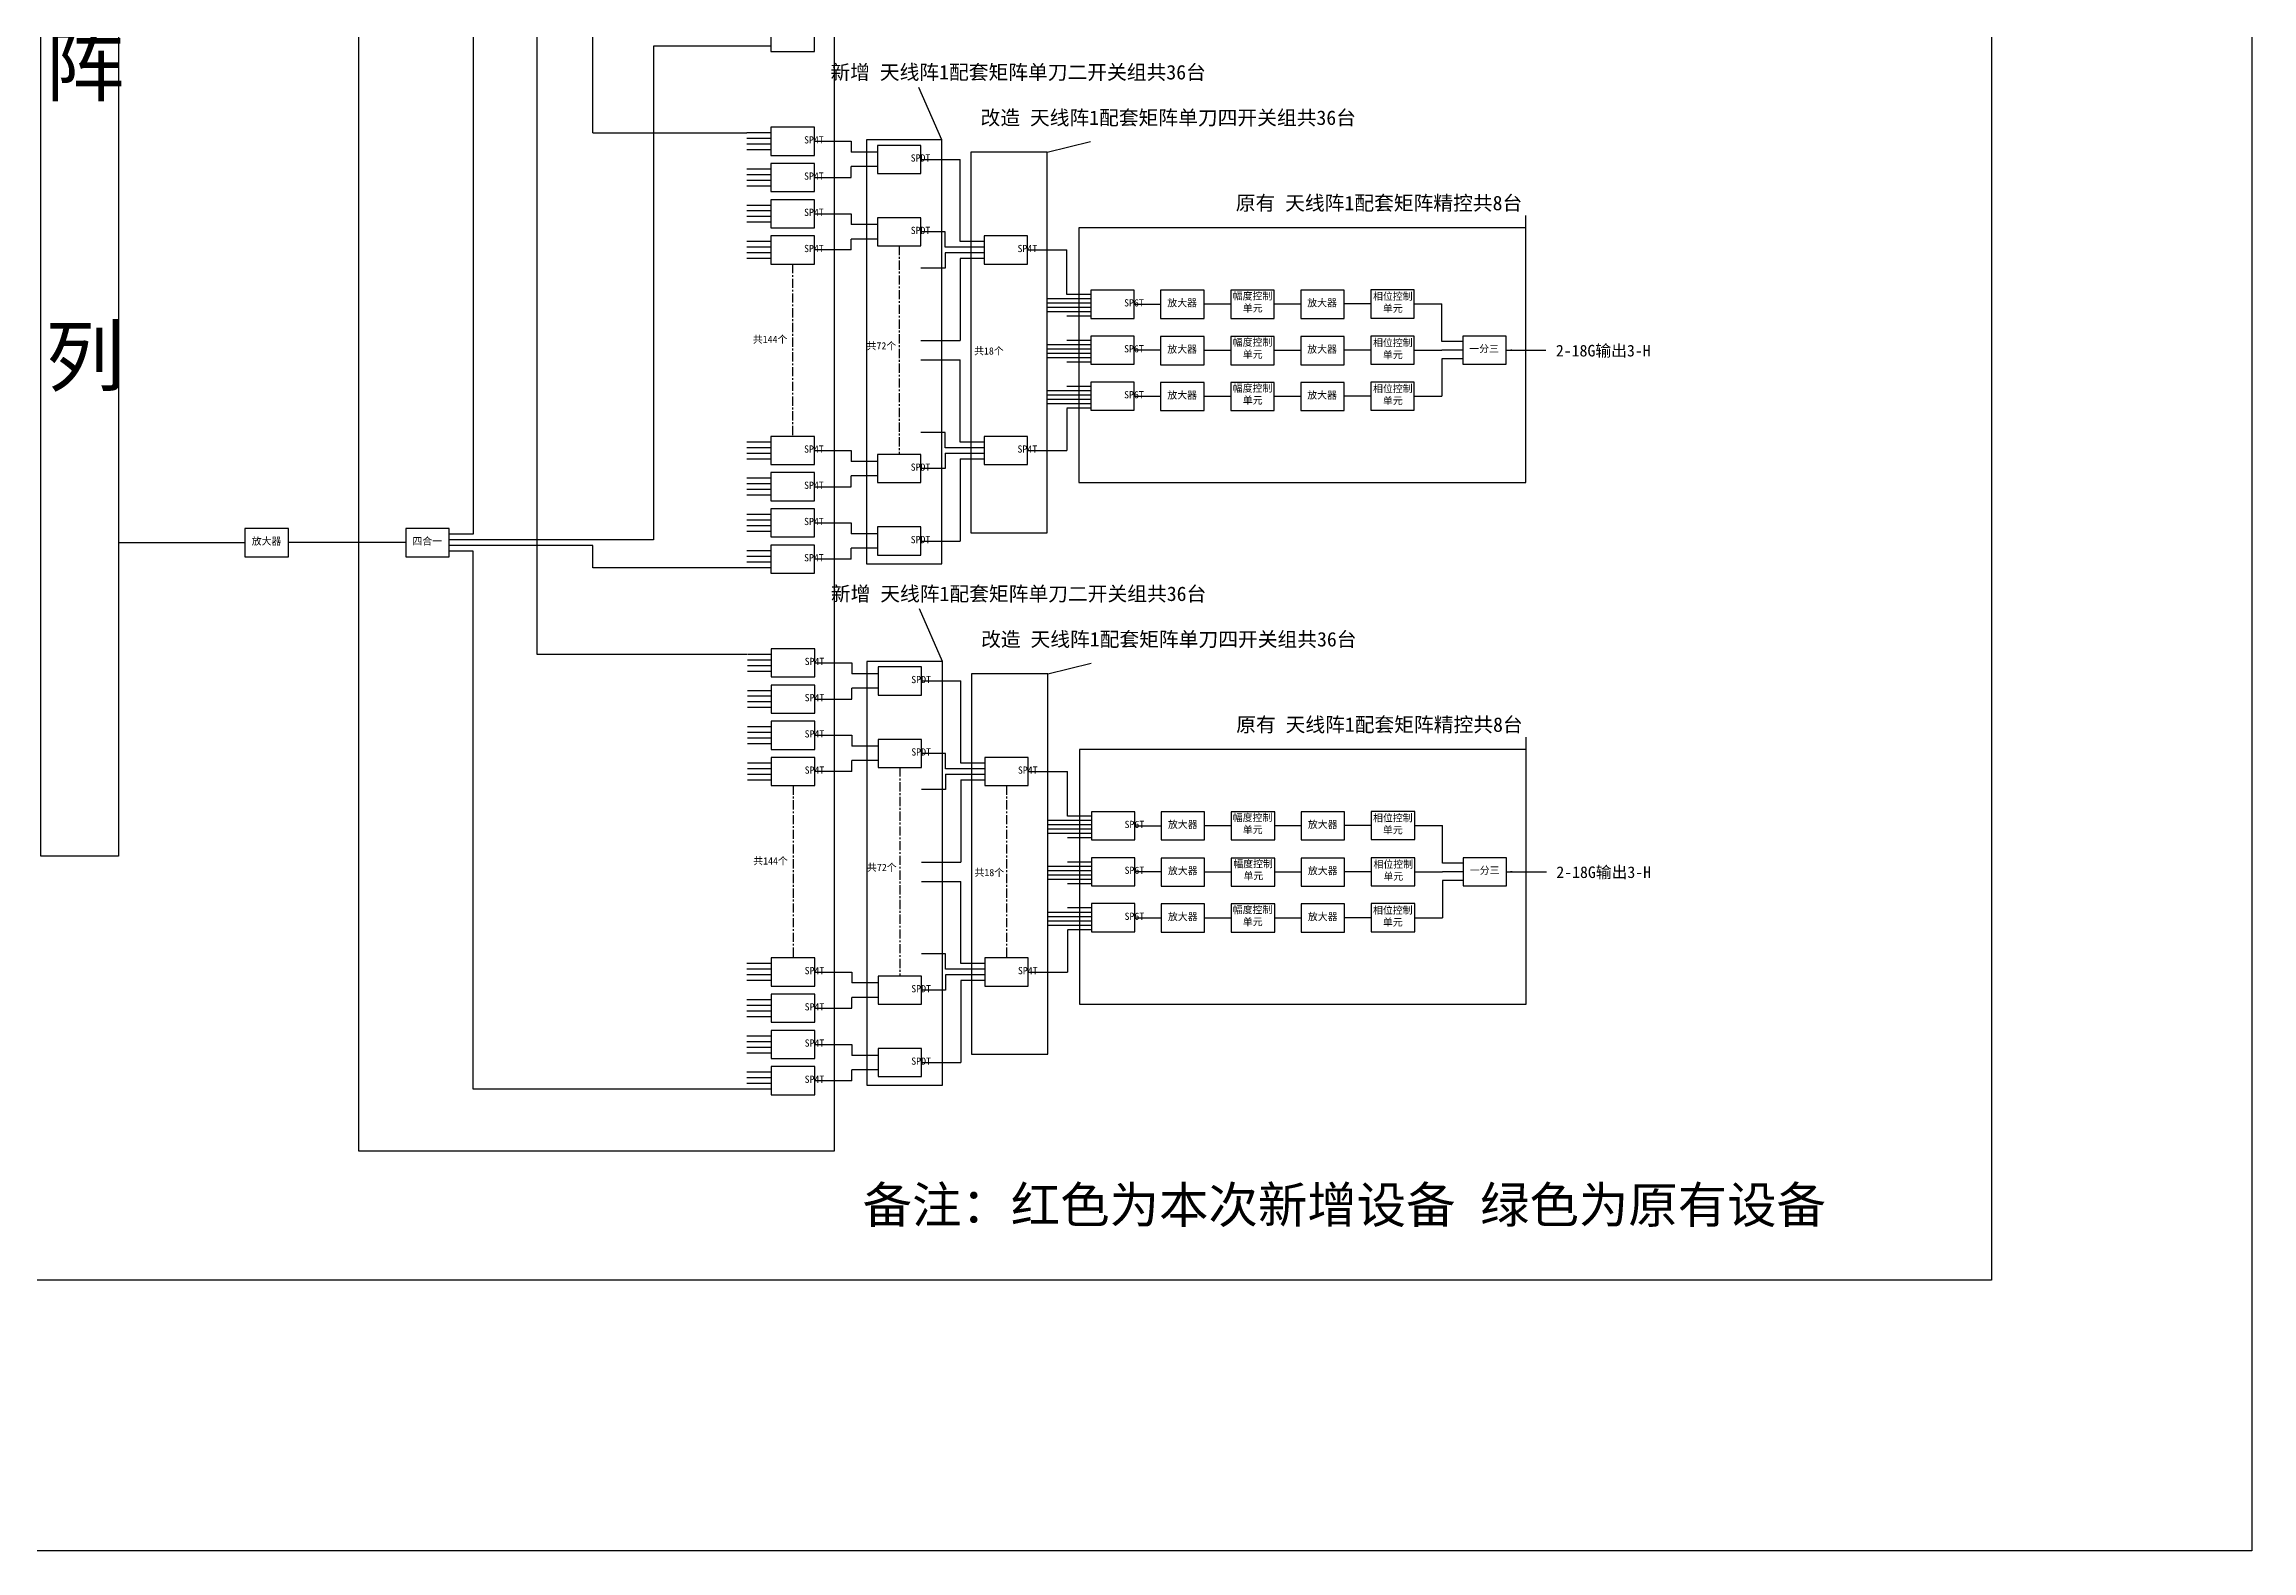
# Model space of a CAD drawing. Header units: millimetres. Extents: x 19126 to 29773, y -13344 to -11046.
# Drawn here: x 24059 to 25583, y -13344 to -12304 of the extents above; entities that cross this region are included whole.
import ezdxf
from ezdxf import colors
from ezdxf.entities.mleader import LeaderData, LeaderLine
from ezdxf.math import Vec2, Vec3

# ---------------------------------------------------------------- set-up
doc = ezdxf.new("R2010")
doc.units = ezdxf.units.MM
doc.linetypes.add('CENTER', pattern=[10.16, 6.35, -1.27, 1.27, -1.27])
for name, color, linetype in [('217-320连线', 2, 'Continuous'), ('中心线', 211, 'CENTER'), ('图层1', 7, 'Continuous'), ('尺寸线', 6, 'Continuous'), ('框线分割', 6, 'Continuous'), ('连线', 7, 'Continuous')]:
    doc.layers.add(name, color=color, linetype=linetype)
doc.styles.get("Standard").update_dxf_attribs({"font": ''})
doc.styles.get('Standard').set_extended_font_data('SimSun')

msp = doc.modelspace()

# ---------------------------------------------------------------- linework, layer by layer
at = {"color": 0}
for p, q in [((24437.9, -12364.8), (24437.9, -11677.7)), ((24681, -12433.1), (24664.4, -12433.1)), ((24681, -12443.7), (24681, -12433.1)), ((24616.2, -12445.6), (24590.8, -12445.6)), ((24681, -12447.5), (24681, -12458.1)), ((24681, -12458.1), (24664.4, -12458.1)), ((24681, -12571.5), (24664.4, -12571.5)), ((24681, -12582.1), (24681, -12571.5)), ((24681, -12585.9), (24681, -12596.5)), ((24681, -12596.5), (24664.4, -12596.5)), ((24616.2, -12659), (24590.8, -12659)), ((24681.4, -12793.1), (24664.8, -12793.1)), ((24681.4, -12803.7), (24681.4, -12793.1)), ((24616.6, -12805.6), (24591.1, -12805.6)), ((24681.4, -12807.5), (24681.4, -12818.1)), ((24681.4, -12818.1), (24664.8, -12818.1)), ((24681.4, -12931.5), (24664.8, -12931.5)), ((24681.4, -12942.1), (24681.4, -12931.5)), ((24681.4, -12945.9), (24681.4, -12956.5)), ((24681.4, -12956.5), (24664.8, -12956.5)), ((24616.6, -13019), (24591.1, -13019))]:
    msp.add_line(p, q, dxfattribs=at)
for p, q in [((24878.2, -12483.1), (24859.8, -12483.1)), ((24926.5, -12483.1), (24908.2, -12483.1)), ((24974.9, -12482.8), (24956.5, -12482.8)), ((25004.9, -12482.8), (25023.9, -12482.8)), ((24878.2, -12515.1), (24859.8, -12515.1)), ((24926.5, -12515.1), (24908.2, -12515.1)), ((24974.9, -12514.8), (24956.5, -12514.8)), ((24878.2, -12546.8), (24859.8, -12546.8)), ((24926.5, -12546.8), (24908.2, -12546.8)), ((24974.9, -12546.5), (24956.5, -12546.5)), ((24878.6, -12843.1), (24860.2, -12843.1)), ((24926.8, -12843.1), (24908.6, -12843.1)), ((24975.2, -12842.8), (24956.8, -12842.8)), ((25005.2, -12842.8), (25024.3, -12842.8)), ((24878.6, -12875.1), (24860.2, -12875.1)), ((24926.8, -12875.1), (24908.6, -12875.1)), ((24975.2, -12874.8), (24956.8, -12874.8)), ((24975.2, -12906.5), (24956.8, -12906.5)), ((24878.6, -12906.8), (24860.2, -12906.8)), ((24926.8, -12906.8), (24908.6, -12906.8))]:
    msp.add_line(p, q)
msp.add_lwpolyline([(22401.4, -11046.3), (25583, -11046.3), (25583, -13343.5), (22401.4, -13343.5)], close=True)
msp.add_lwpolyline([(24056.9, -11644.4), (24110.6, -11644.4), (24110.6, -12864.1), (24056.9, -12864.1)], close=True, dxfattribs=at)
at = {"layer": '217-320连线', "color": 35}
for p, q in [((24355.3, -11944.9), (24355.3, -12641.7)), ((24544.3, -12304.9), (24479.7, -12304.9)), ((24479.7, -12304.9), (24479.7, -12645.6)), ((24355.3, -12641.7), (24338.8, -12641.7)), ((24479.7, -12645.6), (24338.8, -12645.6)), ((24479.7, -12645.6), (24338.8, -12645.6)), ((24110.6, -12647.6), (24197.8, -12647.6)), ((24308.8, -12647.6), (24227.8, -12647.6)), ((24355.3, -12649.5), (24338.8, -12649.5)), ((24437.9, -12649.5), (24338.8, -12649.5)), ((24355.3, -12653.4), (24338.8, -12653.4)), ((24355.3, -13024.9), (24355.3, -12653.4)), ((24437.9, -12664.9), (24437.9, -12649.5)), ((24544.3, -12664.9), (24437.9, -12664.9)), ((24544.6, -13024.9), (24355.3, -13024.9))]:
    msp.add_line(p, q, dxfattribs=at)
at = {"layer": '217-320连线', "color": 1}
msp.add_lwpolyline([(22789.8, -11308.6), (25403.4, -11308.6), (25403.4, -13156.6), (22789.8, -13156.6)], close=True, dxfattribs=at)
at = {"layer": '中心线'}
for p, q in [((24649.4, -12442.8), (24649.4, -12586.8)), ((24575.8, -12455.3), (24575.8, -12574.3)), ((24649.8, -12802.8), (24649.8, -12946.8)), ((24576.1, -12815.3), (24576.1, -12934.3)), ((24723.4, -12815.3), (24723.4, -12934.3))]:
    msp.add_line(p, q, dxfattribs=at)
at = {"layer": '图层1'}
for p, q in [((24560.8, -12304.9), (24544.3, -12304.9)), ((24560.8, -12364.8), (24544.3, -12364.8)), ((24560.8, -12368.7), (24544.3, -12368.7)), ((24560.8, -12372.6), (24544.3, -12372.6)), ((24560.8, -12376.5), (24544.3, -12376.5)), ((24634.4, -12378.1), (24616.2, -12378.1)), ((24634.4, -12388.1), (24616.2, -12388.1)), ((24560.8, -12389.8), (24544.3, -12389.8)), ((24560.8, -12393.7), (24544.3, -12393.7)), ((24560.8, -12397.6), (24544.3, -12397.6)), ((24560.8, -12401.5), (24544.3, -12401.5)), ((24560.8, -12414.8), (24544.3, -12414.8)), ((24560.8, -12418.7), (24544.3, -12418.7)), ((24560.8, -12422.6), (24544.3, -12422.6)), ((24560.8, -12426.5), (24544.3, -12426.5)), ((24634.4, -12428.1), (24616.2, -12428.1)), ((24560.8, -12439.8), (24544.3, -12439.8)), ((24560.8, -12443.7), (24544.3, -12443.7)), ((24560.8, -12447.6), (24544.3, -12447.6)), ((24634.4, -12438.1), (24616.2, -12438.1)), ((24708, -12443.7), (24681, -12443.7)), ((24708, -12447.6), (24681, -12447.6)), ((24708, -12439.8), (24691.5, -12439.8)), ((24560.8, -12451.5), (24544.3, -12451.5)), ((24708, -12451.5), (24691.5, -12451.5)), ((24781.6, -12479.4), (24751.6, -12479.4)), ((24781.6, -12476.4), (24765.1, -12476.4)), ((24781.6, -12482.4), (24751.6, -12482.4)), ((24781.6, -12485.4), (24751.6, -12485.4)), ((24781.6, -12488.4), (24751.6, -12488.4)), ((24781.6, -12491.4), (24765.1, -12491.4)), ((24781.6, -12508.1), (24765.1, -12508.1)), ((25038.3, -12508.8), (25023.9, -12508.8)), ((24781.6, -12511.1), (24751.6, -12511.1)), ((24781.6, -12514.1), (24751.6, -12514.1)), ((24781.6, -12517.1), (24751.6, -12517.1)), ((24781.6, -12520.1), (24751.6, -12520.1)), ((24781.6, -12523.1), (24765.1, -12523.1)), ((25038.3, -12514.8), (25023.9, -12514.8)), ((25038.3, -12520.8), (25023.9, -12520.8)), ((24781.6, -12539.8), (24765.1, -12539.8)), ((24781.6, -12542.8), (24751.6, -12542.8)), ((24781.6, -12545.8), (24751.6, -12545.8)), ((24781.6, -12548.8), (24751.6, -12548.8)), ((24781.6, -12551.8), (24751.6, -12551.8)), ((24781.6, -12554.8), (24765.1, -12554.8)), ((24560.8, -12578.2), (24544.3, -12578.2)), ((24560.8, -12582.1), (24544.3, -12582.1)), ((24560.8, -12586), (24544.3, -12586)), ((24708, -12582.1), (24681, -12582.1)), ((24708, -12586), (24681, -12586)), ((24708, -12578.2), (24691.5, -12578.2)), ((24560.8, -12589.9), (24544.3, -12589.9)), ((24634.4, -12591.5), (24616.2, -12591.5)), ((24634.4, -12601.5), (24616.2, -12601.5)), ((24708, -12589.9), (24691.5, -12589.9)), ((24560.8, -12603.2), (24544.3, -12603.2)), ((24560.8, -12607.1), (24544.3, -12607.1)), ((24560.8, -12611), (24544.3, -12611)), ((24560.8, -12614.9), (24544.3, -12614.9)), ((24560.8, -12628.2), (24544.3, -12628.2)), ((24560.8, -12632.1), (24544.3, -12632.1)), ((24560.8, -12636), (24544.3, -12636)), ((24560.8, -12639.9), (24544.3, -12639.9)), ((24634.4, -12641.5), (24616.2, -12641.5)), ((24560.8, -12653.2), (24544.3, -12653.2)), ((24560.8, -12657.1), (24544.3, -12657.1)), ((24560.8, -12661), (24544.3, -12661)), ((24634.4, -12651.5), (24616.2, -12651.5)), ((24560.8, -12664.9), (24544.3, -12664.9)), ((24561.1, -12724.8), (24544.6, -12724.8)), ((24561.1, -12728.7), (24544.6, -12728.7)), ((24561.1, -12732.6), (24544.6, -12732.6)), ((24561.1, -12736.5), (24544.6, -12736.5)), ((24634.8, -12738.1), (24616.6, -12738.1)), ((24561.1, -12749.8), (24544.6, -12749.8)), ((24561.1, -12753.7), (24544.6, -12753.7)), ((24634.8, -12748.1), (24616.6, -12748.1)), ((24561.1, -12757.6), (24544.6, -12757.6)), ((24561.1, -12761.5), (24544.6, -12761.5)), ((24561.1, -12774.8), (24544.6, -12774.8)), ((24561.1, -12778.7), (24544.6, -12778.7)), ((24561.1, -12782.6), (24544.6, -12782.6)), ((24561.1, -12786.5), (24544.6, -12786.5)), ((24561.1, -12799.8), (24544.6, -12799.8)), ((24634.8, -12788.1), (24616.6, -12788.1)), ((24634.8, -12798.1), (24616.6, -12798.1)), ((24708.4, -12799.8), (24691.9, -12799.8)), ((24561.1, -12803.7), (24544.6, -12803.7)), ((24561.1, -12807.6), (24544.6, -12807.6)), ((24561.1, -12811.5), (24544.6, -12811.5)), ((24708.4, -12803.7), (24681.4, -12803.7)), ((24708.4, -12807.6), (24681.4, -12807.6)), ((24708.4, -12811.5), (24691.9, -12811.5)), ((24782, -12839.4), (24752, -12839.4)), ((24782, -12842.4), (24752, -12842.4)), ((24782, -12845.4), (24752, -12845.4)), ((24782, -12836.4), (24765.5, -12836.4)), ((24782, -12848.4), (24752, -12848.4)), ((24782, -12851.4), (24765.5, -12851.4)), ((24782, -12871.1), (24752, -12871.1)), ((24782, -12874.1), (24752, -12874.1)), ((24782, -12868.1), (24765.5, -12868.1)), ((25038.6, -12868.8), (25024.3, -12868.8)), ((25038.6, -12874.8), (25024.3, -12874.8)), ((24782, -12877.1), (24752, -12877.1)), ((24782, -12880.1), (24752, -12880.1)), ((24782, -12883.1), (24765.5, -12883.1)), ((25038.6, -12880.8), (25024.3, -12880.8)), ((24782, -12902.8), (24752, -12902.8)), ((24782, -12905.8), (24752, -12905.8)), ((24782, -12899.8), (24765.5, -12899.8)), ((24782, -12908.8), (24752, -12908.8)), ((24782, -12911.8), (24752, -12911.8)), ((24782, -12914.8), (24765.5, -12914.8)), ((24560.8, -12938.2), (24544.3, -12938.2)), ((24560.8, -12942.1), (24544.3, -12942.1)), ((24560.8, -12946), (24544.3, -12946)), ((24560.8, -12949.9), (24544.3, -12949.9)), ((24634.8, -12951.5), (24616.6, -12951.5)), ((24708.4, -12942.1), (24681.4, -12942.1)), ((24708.4, -12946), (24681.4, -12946)), ((24708.4, -12938.2), (24691.9, -12938.2)), ((24708.4, -12949.9), (24691.9, -12949.9)), ((24560.8, -12963.2), (24544.3, -12963.2)), ((24560.8, -12967.1), (24544.3, -12967.1)), ((24634.8, -12961.5), (24616.6, -12961.5)), ((24560.8, -12971), (24544.3, -12971)), ((24560.8, -12974.9), (24544.3, -12974.9)), ((24560.8, -12988.2), (24544.3, -12988.2)), ((24560.8, -12992.1), (24544.3, -12992.1)), ((24560.8, -12996), (24544.3, -12996)), ((24560.8, -12999.9), (24544.3, -12999.9)), ((24560.8, -13013.2), (24544.3, -13013.2)), ((24634.8, -13001.5), (24616.6, -13001.5)), ((24634.8, -13011.5), (24616.6, -13011.5)), ((24560.8, -13017.1), (24544.3, -13017.1)), ((24560.8, -13021), (24544.3, -13021)), ((24560.8, -13024.9), (24544.3, -13024.9))]:
    msp.add_line(p, q, dxfattribs=at)
for points in [[(24590.8, -12289.3), (24560.8, -12289.3), (24560.8, -12308.7), (24590.8, -12308.7)], [(24590.8, -12360.9), (24560.8, -12360.9), (24560.8, -12380.3), (24590.8, -12380.3)], [(24590.8, -12385.9), (24560.8, -12385.9), (24560.8, -12405.3), (24590.8, -12405.3)], [(24664.4, -12373.4), (24634.4, -12373.4), (24634.4, -12392.8), (24664.4, -12392.8)], [(24590.8, -12410.9), (24560.8, -12410.9), (24560.8, -12430.3), (24590.8, -12430.3)], [(24664.4, -12423.4), (24634.4, -12423.4), (24634.4, -12442.8), (24664.4, -12442.8)], [(24590.8, -12435.9), (24560.8, -12435.9), (24560.8, -12455.3), (24590.8, -12455.3)], [(24738, -12435.9), (24708, -12435.9), (24708, -12455.3), (24738, -12455.3)], [(24811.6, -12473.4), (24781.6, -12473.4), (24781.6, -12492.8), (24811.6, -12492.8)], [(24859.8, -12473.4), (24829.8, -12473.4), (24829.8, -12492.8), (24859.8, -12492.8)], [(24908.2, -12473.4), (24878.2, -12473.4), (24878.2, -12492.8), (24908.2, -12492.8)], [(24956.5, -12473.4), (24926.5, -12473.4), (24926.5, -12492.8), (24956.5, -12492.8)], [(25004.9, -12473.1), (24974.9, -12473.1), (24974.9, -12492.6), (25004.9, -12492.6)], [(24811.6, -12505.1), (24781.6, -12505.1), (24781.6, -12524.5), (24811.6, -12524.5)], [(24859.8, -12505.3), (24829.8, -12505.3), (24829.8, -12524.8), (24859.8, -12524.8)], [(24908.2, -12505.3), (24878.2, -12505.3), (24878.2, -12524.8), (24908.2, -12524.8)], [(24956.5, -12505.3), (24926.5, -12505.3), (24926.5, -12524.8), (24956.5, -12524.8)], [(25004.9, -12505.1), (24974.9, -12505.1), (24974.9, -12524.5), (25004.9, -12524.5)], [(25068.3, -12505.1), (25038.3, -12505.1), (25038.3, -12524.5), (25068.3, -12524.5)], [(24811.6, -12536.8), (24781.6, -12536.8), (24781.6, -12556.2), (24811.6, -12556.2)], [(24859.8, -12537), (24829.8, -12537), (24829.8, -12556.5), (24859.8, -12556.5)], [(24908.2, -12537), (24878.2, -12537), (24878.2, -12556.5), (24908.2, -12556.5)], [(24956.5, -12537), (24926.5, -12537), (24926.5, -12556.5), (24956.5, -12556.5)], [(25004.9, -12536.8), (24974.9, -12536.8), (24974.9, -12556.2), (25004.9, -12556.2)], [(24590.8, -12574.3), (24560.8, -12574.3), (24560.8, -12593.7), (24590.8, -12593.7)], [(24738, -12574.3), (24708, -12574.3), (24708, -12593.7), (24738, -12593.7)], [(24590.8, -12599.3), (24560.8, -12599.3), (24560.8, -12618.7), (24590.8, -12618.7)], [(24664.4, -12586.8), (24634.4, -12586.8), (24634.4, -12606.2), (24664.4, -12606.2)], [(24590.8, -12624.3), (24560.8, -12624.3), (24560.8, -12643.7), (24590.8, -12643.7)], [(24227.8, -12637.9), (24197.8, -12637.9), (24197.8, -12657.3), (24227.8, -12657.3)], [(24338.8, -12637.9), (24308.8, -12637.9), (24308.8, -12657.3), (24338.8, -12657.3)], [(24664.4, -12636.8), (24634.4, -12636.8), (24634.4, -12656.2), (24664.4, -12656.2)], [(24590.8, -12649.3), (24560.8, -12649.3), (24560.8, -12668.7), (24590.8, -12668.7)], [(24591.1, -12720.9), (24561.1, -12720.9), (24561.1, -12740.3), (24591.1, -12740.3)], [(24664.8, -12733.4), (24634.8, -12733.4), (24634.8, -12752.8), (24664.8, -12752.8)], [(24591.1, -12745.9), (24561.1, -12745.9), (24561.1, -12765.3), (24591.1, -12765.3)], [(24591.1, -12770.9), (24561.1, -12770.9), (24561.1, -12790.3), (24591.1, -12790.3)], [(24664.8, -12783.4), (24634.8, -12783.4), (24634.8, -12802.8), (24664.8, -12802.8)], [(24591.1, -12795.9), (24561.1, -12795.9), (24561.1, -12815.3), (24591.1, -12815.3)], [(24738.4, -12795.9), (24708.4, -12795.9), (24708.4, -12815.3), (24738.4, -12815.3)], [(24812, -12833.4), (24782, -12833.4), (24782, -12852.8), (24812, -12852.8)], [(24860.2, -12833.4), (24830.2, -12833.4), (24830.2, -12852.8), (24860.2, -12852.8)], [(24908.6, -12833.4), (24878.6, -12833.4), (24878.6, -12852.8), (24908.6, -12852.8)], [(24956.8, -12833.4), (24926.8, -12833.4), (24926.8, -12852.8), (24956.8, -12852.8)], [(25005.2, -12833.1), (24975.2, -12833.1), (24975.2, -12852.6), (25005.2, -12852.6)], [(24812, -12865.1), (24782, -12865.1), (24782, -12884.5), (24812, -12884.5)], [(24860.2, -12865.3), (24830.2, -12865.3), (24830.2, -12884.8), (24860.2, -12884.8)], [(24908.6, -12865.3), (24878.6, -12865.3), (24878.6, -12884.8), (24908.6, -12884.8)], [(24956.8, -12865.3), (24926.8, -12865.3), (24926.8, -12884.8), (24956.8, -12884.8)], [(25005.2, -12865.1), (24975.2, -12865.1), (24975.2, -12884.5), (25005.2, -12884.5)], [(25068.6, -12865.1), (25038.6, -12865.1), (25038.6, -12884.5), (25068.6, -12884.5)], [(24812, -12896.8), (24782, -12896.8), (24782, -12916.2), (24812, -12916.2)], [(24860.2, -12897), (24830.2, -12897), (24830.2, -12916.5), (24860.2, -12916.5)], [(24908.6, -12897), (24878.6, -12897), (24878.6, -12916.5), (24908.6, -12916.5)], [(24956.8, -12897), (24926.8, -12897), (24926.8, -12916.5), (24956.8, -12916.5)], [(25005.2, -12896.8), (24975.2, -12896.8), (24975.2, -12916.2), (25005.2, -12916.2)], [(24591.1, -12934.3), (24561.1, -12934.3), (24561.1, -12953.7), (24591.1, -12953.7)], [(24738.4, -12934.3), (24708.4, -12934.3), (24708.4, -12953.7), (24738.4, -12953.7)], [(24664.8, -12946.8), (24634.8, -12946.8), (24634.8, -12966.2), (24664.8, -12966.2)], [(24591.1, -12959.3), (24561.1, -12959.3), (24561.1, -12978.7), (24591.1, -12978.7)], [(24591.1, -12984.3), (24561.1, -12984.3), (24561.1, -13003.7), (24591.1, -13003.7)], [(24664.8, -12996.8), (24634.8, -12996.8), (24634.8, -13016.2), (24664.8, -13016.2)], [(24591.1, -13009.3), (24561.1, -13009.3), (24561.1, -13028.7), (24591.1, -13028.7)]]:
    msp.add_lwpolyline(points, close=True, dxfattribs=at)
at = {"layer": '框线分割', "color": 1}
for p, q in [((24678.9, -12369.7), (24662.9, -12333.4)), ((24751.6, -12378.2), (24781.4, -12370.7)), ((24679.3, -12729.7), (24663.3, -12693.4)), ((24751.9, -12738.2), (24781.8, -12730.7))]:
    msp.add_line(p, q, dxfattribs=at)
at = {"layer": '框线分割', "color": 3}
for p, q in [((25081.8, -12430.3), (25081.8, -12421.9)), ((25082.2, -12790.3), (25082.2, -12781.9))]:
    msp.add_line(p, q, dxfattribs=at)
at = {"layer": '框线分割', "color": 1}
for points in [[(24604.7, -11571.6), (24276.2, -11571.6), (24276.2, -13067.4), (24604.7, -13067.4)], [(24678.9, -12369.7), (24626.8, -12369.7), (24626.8, -12662.2), (24678.9, -12662.2)], [(24751.6, -12378.2), (24698.9, -12378.2), (24698.9, -12640.8), (24751.6, -12640.8)], [(24679.3, -12729.7), (24627.1, -12729.7), (24627.1, -13022.2), (24679.3, -13022.2)], [(24751.9, -12738.2), (24699.3, -12738.2), (24699.3, -13000.8), (24751.9, -13000.8)]]:
    msp.add_lwpolyline(points, close=True, dxfattribs=at)
at = {"layer": '框线分割', "color": 3}
for points in [[(25081.8, -12430.3), (24773.4, -12430.3), (24773.4, -12606.2), (25081.8, -12606.2)], [(25082.2, -12790.3), (24773.8, -12790.3), (24773.8, -12966.2), (25082.2, -12966.2)]]:
    msp.add_lwpolyline(points, close=True, dxfattribs=at)
at = {"layer": '连线'}
for p, q in [((24399.5, -12724.8), (24399.5, -11681.6)), ((24437.9, -12364.8), (24544.3, -12364.8)), ((24590.8, -12370.6), (24616.2, -12370.6)), ((24616.2, -12370.6), (24616.2, -12378.1)), ((24616.2, -12395.6), (24616.2, -12388.1)), ((24664.4, -12383.1), (24691.5, -12383.1)), ((24691.5, -12439.8), (24691.5, -12383.1)), ((24590.8, -12395.6), (24616.2, -12395.6)), ((24590.8, -12420.6), (24616.2, -12420.6)), ((24616.2, -12420.6), (24616.2, -12428.1)), ((24616.2, -12445.6), (24616.2, -12438.1)), ((24738, -12445.6), (24765.1, -12445.6)), ((24765.1, -12476.4), (24765.1, -12445.6)), ((24691.5, -12451.4), (24691.5, -12508.1)), ((24811.6, -12483.1), (24829.8, -12483.1)), ((25023.9, -12508.8), (25023.9, -12482.8)), ((24664.4, -12508.1), (24691.5, -12508.1)), ((24664.4, -12521.5), (24691.5, -12521.5)), ((24691.5, -12578.2), (24691.5, -12521.5)), ((24829.8, -12514.8), (24811.6, -12514.8)), ((25004.9, -12514.8), (25023.9, -12514.8)), ((25023.9, -12520.8), (25023.9, -12546.5)), ((25068.3, -12514.8), (25095.4, -12514.8)), ((24765.1, -12555), (24765.1, -12584)), ((24811.6, -12546.5), (24829.8, -12546.5)), ((25004.9, -12546.5), (25023.9, -12546.5)), ((24590.8, -12584), (24616.2, -12584)), ((24616.2, -12584), (24616.2, -12591.5)), ((24738, -12584), (24765.1, -12584)), ((24616.2, -12609), (24616.2, -12601.5)), ((24691.5, -12589.8), (24691.5, -12646.5)), ((24590.8, -12609), (24616.2, -12609)), ((24590.8, -12634), (24616.2, -12634)), ((24616.2, -12634), (24616.2, -12641.5)), ((24664.4, -12646.5), (24691.5, -12646.5)), ((24616.2, -12659), (24616.2, -12651.5)), ((24544.3, -12724.8), (24399.5, -12724.8)), ((24591.1, -12730.6), (24616.6, -12730.6)), ((24616.6, -12730.6), (24616.6, -12738.1)), ((24616.6, -12755.6), (24616.6, -12748.1)), ((24664.8, -12743.1), (24691.9, -12743.1)), ((24691.9, -12799.8), (24691.9, -12743.1)), ((24591.1, -12755.6), (24616.6, -12755.6)), ((24591.1, -12780.6), (24616.6, -12780.6)), ((24616.6, -12780.6), (24616.6, -12788.1)), ((24616.6, -12805.6), (24616.6, -12798.1)), ((24691.9, -12811.4), (24691.9, -12868.1)), ((24738.4, -12805.6), (24765.5, -12805.6)), ((24765.5, -12836.4), (24765.5, -12805.6)), ((24812, -12843.1), (24830.2, -12843.1)), ((25024.3, -12868.8), (25024.3, -12842.8)), ((24664.8, -12868.1), (24691.9, -12868.1)), ((24830.2, -12874.8), (24812, -12874.8)), ((25005.2, -12874.8), (25024.3, -12874.8)), ((25068.6, -12874.8), (25095.7, -12874.8)), ((24664.8, -12881.5), (24691.9, -12881.5)), ((24691.9, -12938.2), (24691.9, -12881.5)), ((25024.3, -12880.8), (25024.3, -12906.5)), ((24812, -12906.5), (24830.2, -12906.5)), ((25005.2, -12906.5), (25024.3, -12906.5)), ((24765.5, -12915), (24765.5, -12944)), ((24591.1, -12944), (24616.6, -12944)), ((24616.6, -12944), (24616.6, -12951.5)), ((24691.9, -12949.8), (24691.9, -13006.5)), ((24738.4, -12944), (24765.5, -12944)), ((24616.6, -12969), (24616.6, -12961.5)), ((24591.1, -12969), (24616.6, -12969)), ((24591.1, -12994), (24616.6, -12994)), ((24616.6, -12994), (24616.6, -13001.5)), ((24616.6, -13019), (24616.6, -13011.5)), ((24664.8, -13006.5), (24691.9, -13006.5))]:
    msp.add_line(p, q, dxfattribs=at)

# ---------------------------------------------------------------- texts
at = {"layer": '217-320连线', "attachment_point": 1}
for s, width, insert, char_height in [('\\pi149.59;{\\C1;天\\P\\pi175.04;\\P\\P\\pi149.7;线\\P\\pi175.04;\\P\\P\\pi150.48;阵\\P\\pi175.04;\\P\\P\\pi150.59;列}', 263.789, (23909.6, -11898.7), 40), ('\\pi454.61;{\\H0.5x;\\C1;备注：红色为本次新增设备\\C256; \\C3;绿色为原有设备}', 1527.56, (24169.5, -13092.2), 50)]:
    msp.add_mtext_dynamic_manual_height_columns(s, width=width, gutter_width=12.5, heights=[0], dxfattribs=dict(at, insert=insert, char_height=char_height))
at = {"layer": '图层1', "color": 6, "char_height": 8, "attachment_point": 3}
for insert in [(25168, -12511.1), (25168.3, -12871.1)]:
    msp.add_mtext_dynamic_manual_height_columns('2-18G输出3-H', width=127.836, gutter_width=12.5, heights=[0], dxfattribs=dict(at, insert=insert))
at = {"layer": '尺寸线', "char_height": 5}
for s, width, insert, attachment_point in [('SP4T', 43.457, (24597.3, -12367.1), 3), ('SPDT', 43.457, (24670.9, -12379.6), 3), ('SP4T', 43.457, (24597.3, -12392.1), 3), ('SP4T', 43.457, (24597.3, -12417.1), 3), ('SPDT', 43.457, (24670.9, -12429.6), 3), ('SP4T', 43.457, (24597.3, -12442.1), 3), ('SP4T', 43.457, (24744.6, -12442.1), 3), ('SP6T', 43.457, (24818.2, -12479.6), 3), ('放大器', 43.457, (24854.9, -12479.6), 3), ('\\pi1.3904;幅度控制\\P\\pi8.3765;单元', 30.336, (24878.2, -12474.9), 1), ('放大器', 43.457, (24951.5, -12479.6), 3), ('\\pi1.5293;相位控制\\P\\pi8.3765;单元', 30.336, (24974.9, -12475.1), 1), ('共144个', 51.979, (24572.2, -12504.8), 3), ('共72个', 51.979, (24647.3, -12509.3), 3), ('\\pi1.3904;幅度控制\\P\\pi8.3765;单元', 30.336, (24878.2, -12506.8), 1), ('\\pi1.5293;相位控制\\P\\pi8.3765;单元', 30.336, (24974.9, -12507.1), 1), ('共18个', 51.979, (24721.5, -12512.8), 3), ('SP6T', 43.457, (24818.2, -12511.3), 3), ('放大器', 43.457, (24854.9, -12511.6), 3), ('放大器', 43.457, (24951.5, -12511.6), 3), ('一分三', 43.457, (25063.3, -12511.3), 3), ('\\pi1.3904;幅度控制\\P\\pi8.3765;单元', 30.336, (24878.2, -12538.5), 1), ('\\pi1.5293;相位控制\\P\\pi8.3765;单元', 30.336, (24974.9, -12538.8), 1), ('SP6T', 43.457, (24818.2, -12543), 3), ('放大器', 43.457, (24854.9, -12543.3), 3), ('放大器', 43.457, (24951.5, -12543.3), 3), ('SP4T', 43.457, (24597.3, -12580.5), 3), ('SP4T', 43.457, (24744.6, -12580.5), 3), ('SPDT', 43.457, (24670.9, -12593), 3), ('SP4T', 43.457, (24597.3, -12605.5), 3), ('SP4T', 43.457, (24597.3, -12630.5), 3), ('放大器', 43.457, (24222.9, -12644.1), 3), ('四合一', 43.457, (24333.9, -12644.1), 3), ('SPDT', 43.457, (24670.9, -12643), 3), ('SP4T', 43.457, (24597.3, -12655.5), 3), ('SP4T', 43.457, (24597.7, -12727.1), 3), ('SP4T', 43.457, (24597.7, -12752.1), 3), ('SPDT', 43.457, (24671.3, -12739.6), 3), ('SP4T', 43.457, (24597.7, -12777.1), 3), ('SPDT', 43.457, (24671.3, -12789.6), 3), ('SP4T', 43.457, (24597.7, -12802.1), 3), ('SP4T', 43.457, (24744.9, -12802.1), 3), ('SP6T', 43.457, (24818.5, -12839.6), 3), ('放大器', 43.457, (24855.3, -12839.6), 3), ('\\pi1.3904;幅度控制\\P\\pi8.3765;单元', 30.336, (24878.2, -12834.9), 1), ('放大器', 43.457, (24951.9, -12839.6), 3), ('\\pi1.5293;相位控制\\P\\pi8.3765;单元', 30.336, (24974.9, -12835.1), 1), ('共144个', 51.979, (24572.5, -12864.8), 3), ('共72个', 51.979, (24647.6, -12869.3), 3), ('共18个', 51.979, (24721.8, -12872.8), 3), ('SP6T', 43.457, (24818.5, -12871.3), 3), ('放大器', 43.457, (24855.3, -12871.6), 3), ('\\pi1.3904;幅度控制\\P\\pi8.3765;单元', 30.336, (24878.6, -12866.8), 1), ('放大器', 43.457, (24951.9, -12871.6), 3), ('\\pi1.5293;相位控制\\P\\pi8.3765;单元', 30.336, (24975.2, -12867.1), 1), ('一分三', 43.457, (25063.7, -12871.3), 3), ('SP6T', 43.457, (24818.5, -12903), 3), ('放大器', 43.457, (24855.3, -12903.3), 3), ('\\pi1.3904;幅度控制\\P\\pi8.3765;单元', 30.336, (24878.2, -12898.5), 1), ('放大器', 43.457, (24951.9, -12903.3), 3), ('\\pi1.5293;相位控制\\P\\pi8.3765;单元', 30.336, (24974.9, -12898.8), 1), ('SP4T', 43.457, (24597.7, -12940.5), 3), ('SP4T', 43.457, (24744.9, -12940.5), 3), ('SP4T', 43.457, (24597.7, -12965.5), 3), ('SPDT', 43.457, (24671.3, -12953), 3), ('SP4T', 43.457, (24597.7, -12990.5), 3), ('SPDT', 43.457, (24671.3, -13003), 3), ('SP4T', 43.457, (24597.7, -13015.5), 3)]:
    msp.add_mtext_dynamic_manual_height_columns(s, width=width, gutter_width=12.5, heights=[0], dxfattribs=dict(at, insert=insert, attachment_point=attachment_point))
at = {"layer": '框线分割', "color": 1, "char_height": 10, "attachment_point": 3}
for insert in [(24861, -12317.9), (24861.3, -12677.9)]:
    msp.add_mtext_dynamic_manual_height_columns('新增 天线阵1配套矩阵单刀二开关组共36台', width=310.735, gutter_width=12.5, heights=[0], dxfattribs=dict(at, insert=insert))
at = {"layer": '框线分割', "char_height": 10, "attachment_point": 3}
for insert in [(24964.6, -12349.3), (24965, -12709.3)]:
    msp.add_mtext_dynamic_manual_height_columns('{\\C1;改造 天线阵1配套矩阵单刀四开关组共36台}', width=316.296, gutter_width=12.5, heights=[0], dxfattribs=dict(at, insert=insert))
at = {"layer": '框线分割', "color": 3, "char_height": 10, "attachment_point": 3}
for insert in [(25079.4, -12408.2), (25079.7, -12768.2)]:
    msp.add_mtext_dynamic_manual_height_columns('原有 天线阵1配套矩阵精控共8台', width=314.241, gutter_width=12.5, heights=[0], dxfattribs=dict(at, insert=insert))

# ---------------------------------------------------------------- leaders
at = {"layer": '连线'}
ml = msp.add_multileader_mtext('Standard', dxfattribs=at)
ml.set_content('', color=256)
ml.set_leader_properties()
ml.build(insert=Vec2(0, 0))
ml.multileader.update_dxf_attribs({"dogleg_length": 0.36})
ctx = ml.context
ctx.base_point, ctx.plane_origin = Vec3(25095.7, -12514.8), Vec3(25113.7, -12512.8)
notes = []
notes.append((ctx, [(1, (1, 1, 0), (25095.4, -12514.8), (1, 0), 0.36, [(0, [(25068.3, -12514.8)], 0, [])])]))
ctx.mtext.insert, ctx.mtext.flow_direction = Vec3(25097.7, -12512.8), 5
ml = msp.add_multileader_mtext('Standard', dxfattribs=at)
ml.set_content('', color=256)
ml.set_leader_properties()
ml.build(insert=Vec2(0, 0))
ml.multileader.update_dxf_attribs({"dogleg_length": 0.36})
ctx = ml.context
ctx.base_point, ctx.plane_origin = Vec3(25096.1, -12874.8), Vec3(25114.1, -12872.8)
notes.append((ctx, [(1, (1, 1, 0), (25095.7, -12874.8), (1, 0), 0.36, [(0, [(25068.6, -12874.8)], 0, [])])]))
ctx.mtext.insert, ctx.mtext.flow_direction = Vec3(25098.1, -12872.8), 5
for ctx, leaders in notes:
    for number, flags, end, landing, length, lines in leaders:
        leader = LeaderData()
        leader.index, (leader.has_last_leader_line, leader.has_dogleg_vector, leader.attachment_direction) = number, flags
        leader.last_leader_point, leader.dogleg_vector, leader.dogleg_length = Vec3(end), Vec3(landing), length
        for number, points, colour, breaks in lines:
            line = LeaderLine()
            line.index, line.vertices, line.color, line.breaks = number, Vec3.list(points), colors.encode_raw_color(colour), breaks
            leader.lines.append(line)
        ctx.leaders.append(leader)

doc.saveas('drawing.dxf')
